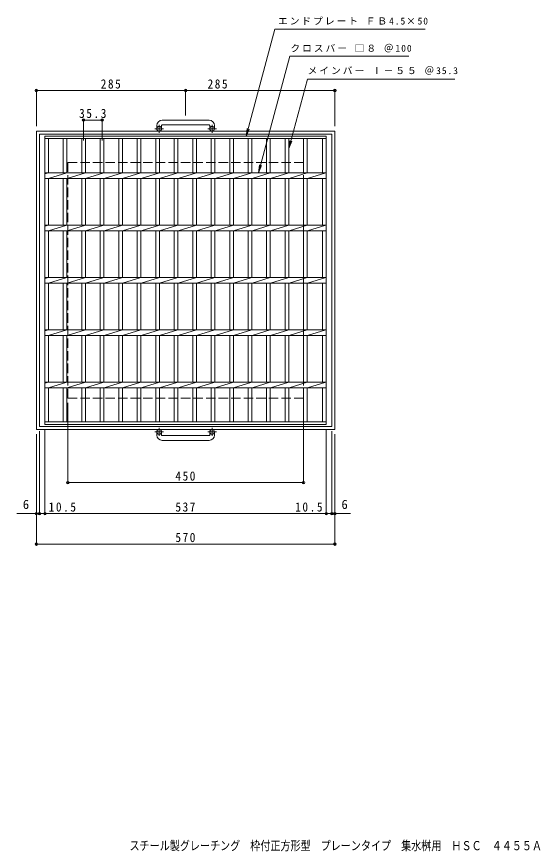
# Model space of a CAD drawing. Units: millimetres, scale not verified. Extents: x -743 to 1012, y -818 to 776.
# Drawn here: x -743 to 257, y -818 to 776 of the extents above; entities that cross this region are included whole.
import ezdxf
from ezdxf.enums import TextEntityAlignment as Align

# ---------------------------------------------------------------- set-up
doc = ezdxf.new("R2010")
doc.units = ezdxf.units.MM
doc.header["$LTSCALE"] = 6
doc.header["$PDMODE"] = 32
doc.header["$PDSIZE"] = 4.8
doc.linetypes.add('CHAIN1', pattern=[8, 5, -1, 1, -1])
doc.linetypes.add('DASHED3', pattern=[4, 3, -1])
for name, color, linetype, lineweight in [('B-1', 2, 'Continuous', 9), ('B-2', 3, 'Continuous', 9), ('B-4', 7, 'Continuous', 9)]:
    doc.layers.add(name, color=color, linetype=linetype, lineweight=lineweight)
doc.layers.add('F-0_F-0ﾚｲﾔ', color=2, linetype='Continuous')
doc.styles.add('ＭＳ ゴシック', font='')
doc.styles.get('ＭＳ ゴシック').set_extended_font_data('MS Gothic')

msp = doc.modelspace()

# ---------------------------------------------------------------- linework, layer by layer
at = {"layer": 'B-1'}
for p, q in [((-375.098, 578.203), (-465.098, 578.203)), ((-475.098, 568.203), (-475.098, 562.103)), ((-466.098, 568.203), (-466.098, 562.103)), ((-465.098, 569.203), (-375.098, 569.203)), ((-374.098, 568.203), (-374.098, 562.103)), ((-365.098, 568.203), (-365.098, 562.103)), ((-705.098, 557.603), (-705.098, -12.397)), ((-705.098, 557.603), (-135.098, 557.603)), ((-699.098, 551.603), (-699.098, -6.397)), ((-699.098, 551.603), (-141.098, 551.603)), ((-141.098, 551.603), (-141.098, -6.397)), ((-135.098, 557.603), (-135.098, -12.397)), ((-705.098, -12.397), (-135.098, -12.397)), ((-699.098, -6.397), (-141.098, -6.397)), ((-475.098, -22.997), (-475.098, -16.897)), ((-466.098, -22.997), (-466.098, -16.897)), ((-465.098, -23.997), (-375.098, -23.997)), ((-374.098, -22.997), (-374.098, -16.897)), ((-365.098, -22.997), (-365.098, -16.897)), ((-375.098, -32.997), (-465.098, -32.997))]:
    msp.add_line(p, q, dxfattribs=at)
at = {"layer": 'B-1', "linetype": 'CHAIN1'}
for p, q in [((-462.435, 562.103), (-478.842, 562.103)), ((-470.598, 553.996), (-470.598, 569.593)), ((-361.435, 562.103), (-377.842, 562.103)), ((-369.598, 553.996), (-369.598, 569.593)), ((-470.598, -8.79), (-470.598, -24.387)), ((-369.598, -8.79), (-369.598, -24.387)), ((-462.435, -16.897), (-478.842, -16.897)), ((-361.435, -16.897), (-377.842, -16.897))]:
    msp.add_line(p, q, dxfattribs=at)
at = {"layer": 'B-1', "linetype": 'DASHED3'}
for p, q in [((-645.098, 497.603), (-645.098, 47.602)), ((-645.098, 497.603), (-195.097, 497.603)), ((-195.097, 497.603), (-195.097, 47.602)), ((-645.098, 47.602), (-195.097, 47.602))]:
    msp.add_line(p, q, dxfattribs=at)
at = {"layer": 'B-1'}
for centre in [(-470.598, 562.103), (-369.598, 562.103), (-470.598, -16.897), (-369.598, -16.897)]:
    msp.add_circle(centre, 4.5, dxfattribs=at)
for centre, radius, start, end in [((-465.098, 568.203), 10, 90, 180), ((-375.098, 568.203), 10, 0, 90), ((-465.098, 568.203), 1, 90, 180), ((-375.098, 568.203), 1, 0, 90), ((-465.098, -22.997), 10, 180, 270), ((-465.098, -22.997), 1, 180, 270), ((-375.098, -22.997), 10, 270, 0), ((-375.098, -22.997), 1, 270, 0)]:
    msp.add_arc(centre, radius, start, end, dxfattribs=at)
at = {"layer": 'B-2'}
for p, q in [((-688.598, -2.397), (-688.598, 547.603)), ((-688.598, 547.603), (-151.598, 547.603)), ((-688.598, 543.103), (-151.598, 543.103)), ((-681.597, 478.103), (-681.597, 543.103)), ((-653.697, 543.103), (-653.697, 478.103)), ((-646.698, 543.103), (-646.698, 478.103)), ((-618.397, 543.103), (-618.397, 478.103)), ((-611.397, 543.103), (-611.397, 478.103)), ((-583.097, 543.103), (-583.097, 478.103)), ((-576.097, 543.103), (-576.097, 478.103)), ((-547.798, 543.103), (-547.798, 478.103)), ((-540.798, 543.103), (-540.798, 478.103)), ((-512.497, 543.103), (-512.497, 478.103)), ((-505.497, 543.103), (-505.497, 478.103)), ((-477.197, 543.103), (-477.197, 478.103)), ((-470.197, 543.103), (-470.197, 478.103)), ((-441.898, 543.103), (-441.898, 478.103)), ((-434.898, 543.103), (-434.898, 478.103)), ((-406.597, 543.103), (-406.597, 478.103)), ((-399.598, 543.103), (-399.598, 478.103)), ((-371.297, 543.103), (-371.297, 478.103)), ((-364.297, 543.103), (-364.297, 478.103)), ((-335.998, 543.103), (-335.998, 478.103)), ((-328.997, 543.103), (-328.997, 478.103)), ((-300.697, 543.103), (-300.697, 478.103)), ((-293.697, 543.103), (-293.697, 478.103)), ((-265.398, 543.103), (-265.398, 478.103)), ((-258.398, 543.103), (-258.398, 478.103)), ((-230.098, 543.103), (-230.098, 478.103)), ((-223.098, 543.103), (-223.098, 478.103)), ((-194.798, 543.103), (-194.798, 478.103)), ((-187.798, 543.103), (-187.798, 478.103)), ((-158.598, 543.103), (-158.598, 478.103)), ((-151.598, 547.603), (-151.598, -2.397)), ((-688.598, 476.023), (-681.998, 478.103)), ((-688.598, 478.103), (-151.598, 478.103)), ((-681.597, 467.104), (-646.698, 478.103)), ((-646.297, 467.104), (-611.397, 478.103)), ((-610.997, 467.104), (-576.098, 478.103)), ((-575.698, 467.104), (-540.798, 478.103)), ((-540.398, 467.104), (-505.498, 478.103)), ((-505.097, 467.104), (-470.198, 478.103)), ((-469.797, 467.104), (-434.898, 478.103)), ((-434.498, 467.104), (-399.598, 478.103)), ((-399.198, 467.104), (-364.298, 478.103)), ((-363.897, 467.104), (-328.997, 478.103)), ((-328.597, 467.104), (-293.698, 478.103)), ((-293.298, 467.104), (-258.398, 478.103)), ((-257.998, 467.104), (-223.098, 478.103)), ((-222.698, 467.104), (-187.798, 478.103)), ((-187.399, 467.104), (-152.499, 478.103)), ((-688.598, 467.104), (-151.598, 467.104)), ((-681.597, 378.103), (-681.597, 467.104)), ((-653.697, 467.104), (-653.697, 378.103)), ((-646.698, 467.104), (-646.698, 378.103)), ((-618.397, 467.104), (-618.397, 378.103)), ((-611.397, 467.104), (-611.397, 378.103)), ((-583.097, 467.104), (-583.097, 378.103)), ((-576.097, 467.104), (-576.097, 378.103)), ((-547.798, 467.104), (-547.798, 378.103)), ((-540.798, 467.104), (-540.798, 378.103)), ((-512.497, 467.104), (-512.497, 378.103)), ((-505.497, 467.104), (-505.497, 378.103)), ((-477.197, 467.104), (-477.197, 378.103)), ((-470.197, 467.104), (-470.197, 378.103)), ((-441.898, 467.104), (-441.898, 378.103)), ((-434.898, 467.104), (-434.898, 378.103)), ((-406.597, 467.104), (-406.597, 378.103)), ((-399.598, 467.104), (-399.598, 378.103)), ((-371.297, 467.104), (-371.297, 378.103)), ((-364.297, 467.104), (-364.297, 378.103)), ((-335.998, 467.104), (-335.998, 378.103)), ((-328.997, 467.104), (-328.997, 378.103)), ((-300.697, 467.104), (-300.697, 378.103)), ((-293.697, 467.104), (-293.697, 378.103)), ((-265.398, 467.104), (-265.398, 378.103)), ((-258.398, 467.104), (-258.398, 378.103)), ((-230.098, 467.104), (-230.098, 378.103)), ((-223.098, 467.104), (-223.098, 378.103)), ((-194.798, 467.104), (-194.798, 378.103)), ((-187.798, 467.104), (-187.798, 378.103)), ((-158.598, 467.104), (-158.598, 378.103)), ((-688.598, 376.023), (-681.998, 378.103)), ((-688.598, 378.103), (-151.598, 378.103)), ((-688.598, 367.104), (-151.598, 367.104)), ((-681.597, 367.104), (-646.698, 378.103)), ((-681.597, 278.103), (-681.597, 367.104)), ((-653.697, 367.104), (-653.697, 278.103)), ((-646.698, 367.104), (-646.698, 278.103)), ((-646.297, 367.104), (-611.397, 378.103)), ((-618.397, 367.104), (-618.397, 278.103)), ((-611.397, 367.104), (-611.397, 278.103)), ((-610.997, 367.104), (-576.098, 378.103)), ((-583.097, 367.104), (-583.097, 278.103)), ((-576.097, 367.104), (-576.097, 278.103)), ((-575.698, 367.104), (-540.798, 378.103)), ((-547.798, 367.104), (-547.798, 278.103)), ((-540.798, 367.104), (-540.798, 278.103)), ((-540.398, 367.104), (-505.498, 378.103)), ((-512.497, 367.104), (-512.497, 278.103)), ((-505.497, 367.104), (-505.497, 278.103)), ((-505.097, 367.104), (-470.198, 378.103)), ((-477.197, 367.104), (-477.197, 278.103)), ((-470.197, 367.104), (-470.197, 278.103)), ((-469.797, 367.104), (-434.898, 378.103)), ((-441.898, 367.104), (-441.898, 278.103)), ((-434.898, 367.104), (-434.898, 278.103)), ((-434.498, 367.104), (-399.598, 378.103)), ((-406.597, 367.104), (-406.597, 278.103)), ((-399.598, 367.104), (-399.598, 278.103)), ((-399.198, 367.104), (-364.298, 378.103)), ((-371.297, 367.104), (-371.297, 278.103)), ((-364.297, 367.104), (-364.297, 278.103)), ((-363.897, 367.104), (-328.997, 378.103)), ((-335.998, 367.104), (-335.998, 278.103)), ((-328.997, 367.104), (-328.997, 278.103)), ((-328.597, 367.104), (-293.698, 378.103)), ((-300.697, 367.104), (-300.697, 278.103)), ((-293.697, 367.104), (-293.697, 278.103)), ((-293.298, 367.104), (-258.398, 378.103)), ((-265.398, 367.104), (-265.398, 278.103)), ((-258.398, 367.104), (-258.398, 278.103)), ((-257.998, 367.104), (-223.098, 378.103)), ((-230.098, 367.104), (-230.098, 278.103)), ((-223.098, 367.104), (-223.098, 278.103)), ((-222.698, 367.104), (-187.798, 378.103)), ((-194.798, 367.104), (-194.798, 278.103)), ((-187.798, 367.104), (-187.798, 278.103)), ((-187.399, 367.103), (-152.499, 378.103)), ((-158.598, 367.104), (-158.598, 278.103)), ((-688.598, 276.023), (-681.998, 278.103)), ((-688.598, 278.103), (-151.598, 278.103)), ((-681.597, 267.103), (-646.698, 278.103)), ((-646.297, 267.103), (-611.397, 278.103)), ((-610.997, 267.103), (-576.098, 278.103)), ((-575.698, 267.103), (-540.798, 278.103)), ((-540.398, 267.103), (-505.498, 278.103)), ((-505.097, 267.103), (-470.198, 278.103)), ((-469.797, 267.103), (-434.898, 278.103)), ((-434.498, 267.103), (-399.598, 278.103)), ((-399.198, 267.103), (-364.298, 278.103)), ((-363.897, 267.103), (-328.997, 278.103)), ((-328.597, 267.103), (-293.698, 278.103)), ((-293.298, 267.103), (-258.398, 278.103)), ((-257.998, 267.103), (-223.098, 278.103)), ((-222.698, 267.103), (-187.798, 278.103)), ((-187.399, 267.103), (-152.499, 278.103)), ((-688.598, 267.103), (-151.598, 267.103)), ((-681.597, 178.103), (-681.597, 267.103)), ((-653.697, 267.103), (-653.697, 178.103)), ((-646.698, 267.103), (-646.698, 178.103)), ((-618.397, 267.103), (-618.397, 178.103)), ((-611.397, 267.103), (-611.397, 178.103)), ((-583.097, 267.103), (-583.097, 178.103)), ((-576.097, 267.103), (-576.097, 178.103)), ((-547.798, 267.103), (-547.798, 178.103)), ((-540.798, 267.103), (-540.798, 178.103)), ((-512.497, 267.103), (-512.497, 178.103)), ((-505.497, 267.103), (-505.497, 178.103)), ((-477.197, 267.103), (-477.197, 178.103)), ((-470.197, 267.103), (-470.197, 178.103)), ((-441.898, 267.103), (-441.898, 178.103)), ((-434.898, 267.103), (-434.898, 178.103)), ((-406.597, 267.103), (-406.597, 178.103)), ((-399.598, 267.103), (-399.598, 178.103)), ((-371.297, 267.103), (-371.297, 178.103)), ((-364.297, 267.103), (-364.297, 178.103)), ((-335.998, 267.103), (-335.998, 178.103)), ((-328.997, 267.103), (-328.997, 178.103)), ((-300.697, 267.103), (-300.697, 178.103)), ((-293.697, 267.103), (-293.697, 178.103)), ((-265.398, 267.103), (-265.398, 178.103)), ((-258.398, 267.103), (-258.398, 178.103)), ((-230.098, 267.103), (-230.098, 178.103)), ((-223.098, 267.103), (-223.098, 178.103)), ((-194.798, 267.103), (-194.798, 178.103)), ((-187.798, 267.103), (-187.798, 178.103)), ((-158.598, 267.103), (-158.598, 178.103)), ((-688.598, 176.023), (-681.998, 178.103)), ((-688.598, 178.103), (-151.598, 178.103)), ((-681.597, 167.104), (-646.698, 178.103)), ((-646.297, 167.104), (-611.397, 178.103)), ((-610.997, 167.104), (-576.098, 178.103)), ((-575.698, 167.104), (-540.798, 178.103)), ((-540.398, 167.104), (-505.498, 178.103)), ((-505.097, 167.104), (-470.198, 178.103)), ((-469.797, 167.104), (-434.898, 178.103)), ((-434.498, 167.104), (-399.598, 178.103)), ((-399.198, 167.104), (-364.298, 178.103)), ((-363.897, 167.104), (-328.997, 178.103)), ((-328.597, 167.104), (-293.698, 178.103)), ((-293.298, 167.104), (-258.398, 178.103)), ((-257.998, 167.104), (-223.098, 178.103)), ((-222.698, 167.104), (-187.798, 178.103)), ((-187.399, 167.104), (-152.499, 178.103)), ((-688.598, 167.104), (-151.598, 167.104)), ((-681.597, 78.103), (-681.597, 167.104)), ((-653.697, 167.104), (-653.697, 78.103)), ((-646.698, 167.104), (-646.698, 78.103)), ((-618.397, 167.104), (-618.397, 78.103)), ((-611.397, 167.104), (-611.397, 78.103)), ((-583.097, 167.104), (-583.097, 78.103)), ((-576.097, 167.104), (-576.097, 78.103)), ((-547.798, 167.104), (-547.798, 78.103)), ((-540.798, 167.104), (-540.798, 78.103)), ((-512.497, 167.104), (-512.497, 78.103)), ((-505.497, 167.104), (-505.497, 78.103)), ((-477.197, 167.104), (-477.197, 78.103)), ((-470.197, 167.104), (-470.197, 78.103)), ((-441.898, 167.104), (-441.898, 78.103)), ((-434.898, 167.104), (-434.898, 78.103)), ((-406.597, 167.104), (-406.597, 78.103)), ((-399.598, 167.104), (-399.598, 78.103)), ((-371.297, 167.104), (-371.297, 78.103)), ((-364.297, 167.104), (-364.297, 78.103)), ((-335.998, 167.104), (-335.998, 78.103)), ((-328.997, 167.104), (-328.997, 78.103)), ((-300.697, 167.104), (-300.697, 78.103)), ((-293.697, 167.104), (-293.697, 78.103)), ((-265.398, 167.104), (-265.398, 78.103)), ((-258.398, 167.104), (-258.398, 78.103)), ((-230.098, 167.104), (-230.098, 78.103)), ((-223.098, 167.104), (-223.098, 78.103)), ((-194.798, 167.104), (-194.798, 78.103)), ((-187.798, 167.104), (-187.798, 78.103)), ((-158.598, 167.104), (-158.598, 78.103)), ((-688.598, 76.023), (-681.998, 78.103)), ((-688.598, 78.103), (-151.598, 78.103)), ((-688.598, 67.103), (-151.598, 67.103)), ((-681.597, 67.103), (-646.698, 78.103)), ((-681.597, 2.103), (-681.597, 67.103)), ((-653.697, 67.103), (-653.697, 2.103)), ((-646.698, 67.103), (-646.698, 2.103)), ((-646.297, 67.103), (-611.397, 78.103)), ((-618.397, 67.103), (-618.397, 2.103)), ((-611.397, 67.103), (-611.397, 2.103)), ((-610.997, 67.103), (-576.098, 78.103)), ((-583.097, 67.103), (-583.097, 2.103)), ((-576.097, 67.103), (-576.097, 2.103)), ((-575.698, 67.103), (-540.798, 78.103)), ((-547.798, 67.103), (-547.798, 2.103)), ((-540.798, 67.103), (-540.798, 2.103)), ((-540.398, 67.103), (-505.498, 78.103)), ((-512.497, 67.103), (-512.497, 2.103)), ((-505.497, 67.103), (-505.497, 2.103)), ((-505.097, 67.103), (-470.198, 78.103)), ((-477.197, 67.103), (-477.197, 2.103)), ((-470.197, 67.103), (-470.197, 2.103)), ((-469.797, 67.103), (-434.898, 78.103)), ((-441.898, 67.103), (-441.898, 2.103)), ((-434.898, 67.103), (-434.898, 2.103)), ((-434.498, 67.103), (-399.598, 78.103)), ((-406.597, 67.103), (-406.597, 2.103)), ((-399.598, 67.103), (-399.598, 2.103)), ((-399.198, 67.103), (-364.298, 78.103)), ((-371.297, 67.103), (-371.297, 2.103)), ((-364.297, 67.103), (-364.297, 2.103)), ((-363.897, 67.103), (-328.997, 78.103)), ((-335.998, 67.103), (-335.998, 2.103)), ((-328.997, 67.103), (-328.997, 2.103)), ((-328.597, 67.103), (-293.698, 78.103)), ((-300.697, 67.103), (-300.697, 2.103)), ((-293.697, 67.103), (-293.697, 2.103)), ((-293.298, 67.103), (-258.398, 78.103)), ((-265.398, 67.103), (-265.398, 2.103)), ((-258.398, 67.103), (-258.398, 2.103)), ((-257.998, 67.103), (-223.098, 78.103)), ((-230.098, 67.103), (-230.098, 2.103)), ((-223.098, 67.103), (-223.098, 2.103)), ((-222.698, 67.103), (-187.798, 78.103)), ((-194.798, 67.103), (-194.798, 2.103)), ((-187.798, 67.103), (-187.798, 2.103)), ((-187.399, 67.103), (-152.499, 78.103)), ((-158.598, 67.103), (-158.598, 2.103)), ((-151.598, 2.103), (-688.598, 2.103)), ((-151.598, -2.397), (-688.598, -2.397))]:
    msp.add_line(p, q, dxfattribs=at)
at = {"layer": 'B-4'}
for p, q in [((-304.625, 547.603), (-249.715, 752.132)), ((-249.715, 752.132), (37.057, 752.132)), ((-280.792, 478.103), (-221.071, 700.547)), ((-221.071, 700.547), (6.142, 700.547)), ((-223.224, 524.243), (-187.723, 656.339)), ((-187.723, 656.339), (93.867, 656.339)), ((-705.098, 566.603), (-705.098, 636.731)), ((-705.098, 634.931), (-420.098, 634.931)), ((-420.098, 587.203), (-420.098, 636.731)), ((-420.098, 634.931), (-135.098, 634.931)), ((-135.098, 566.603), (-135.098, 636.731)), ((-614.897, 539.469), (-614.897, 580.437)), ((-614.897, 578.637), (-579.597, 578.637)), ((-579.597, 539.469), (-579.597, 580.437)), ((-304.642, 547.473), (-302.684, 562.345)), ((-304.642, 547.473), (-298.902, 561.332)), ((-223.224, 524.243), (-221.266, 539.115)), ((-223.224, 524.243), (-217.484, 538.101)), ((-280.792, 478.103), (-278.834, 492.975)), ((-280.792, 478.103), (-275.052, 491.961)), ((-645.098, 38.602), (-645.098, -115.472)), ((-195.097, 38.602), (-195.097, -115.472)), ((-699.098, -15.397), (-699.098, -174.583)), ((-688.598, -11.397), (-688.598, -174.583)), ((-151.598, -11.397), (-151.598, -174.583)), ((-141.098, -15.397), (-141.098, -174.583)), ((-705.098, -21.397), (-705.098, -232.815)), ((-135.098, -21.397), (-135.098, -232.815)), ((-645.098, -113.672), (-195.097, -113.672)), ((-742.609, -172.783), (-105.603, -172.783)), ((-705.098, -231.015), (-135.098, -231.015))]:
    msp.add_line(p, q, dxfattribs=at)
for p in [(-705.098, 634.931), (-420.098, 634.931), (-135.098, 634.931), (-614.897, 578.637), (-579.597, 578.637), (-645.098, -113.672), (-195.097, -113.672), (-705.098, -172.783), (-699.098, -172.783), (-688.598, -172.783), (-151.598, -172.783), (-141.098, -172.783), (-135.098, -172.783), (-705.098, -231.015), (-135.098, -231.015)]:
    msp.add_point(p, dxfattribs=at)

# ---------------------------------------------------------------- texts
at = {"layer": 'B-4', "color": 2, "style": 'ＭＳ ゴシック'}
for p in [(-730.889, -169.183), (-122.555, -169.183)]:
    msp.add_text('6', height=17.6, dxfattribs=at).set_placement(p, align=Align.BOTTOM_LEFT)
at = {"layer": 'B-4', "char_height": 13.2, "attachment_point": 7, "style": 'ＭＳ ゴシック'}
for s, insert in [('\\T1.21;エンドプレート\\~ＦＢ4.5×50', (-243.687, 760.188)), ('\\T1.21;クロスバー\\~□８\\~＠100', (-219.957, 707.734)), ('\\T1.21;メインバー\\~Ⅰ－５５\\~＠35.3', (-187.091, 665.022))]:
    msp.add_mtext(s, dxfattribs=dict(at, insert=insert))
at = {"layer": 'B-4', "color": 2, "char_height": 17.6, "attachment_point": 7, "style": 'ＭＳ ゴシック'}
for s, insert in [('\\T1.27;\\W0.9;285', (-582.098, 638.531)), ('\\T1.27;\\W0.9;285', (-378.195, 638.531)), ('\\T1.28;\\W0.9;35.3', (-623.497, 582.237)), ('\\T1.27;\\W0.9;450', (-439.597, -110.072)), ('\\T1.28;\\W0.9;10.5', (-681.545, -169.183)), ('\\T1.27;\\W0.9;537', (-439.598, -169.183)), ('\\T1.28;\\W0.9;10.5', (-210.883, -169.183)), ('\\T1.27;\\W0.9;570', (-439.598, -227.415))]:
    msp.add_mtext(s, dxfattribs=dict(at, insert=insert))
at = {"layer": 'F-0_F-0ﾚｲﾔ', "style": 'ＭＳ ゴシック', "width": 0.8}
msp.add_text('スチール製グレーチング\u3000枠付正方形型\u3000プレーンタイプ\u3000集水桝用\u3000ＨＳＣ\u3000４４５５Ａ', height=17.6, dxfattribs=at).set_placement((-527.144, -820.782), align=Align.BOTTOM_LEFT)

doc.saveas('drawing.dxf')
